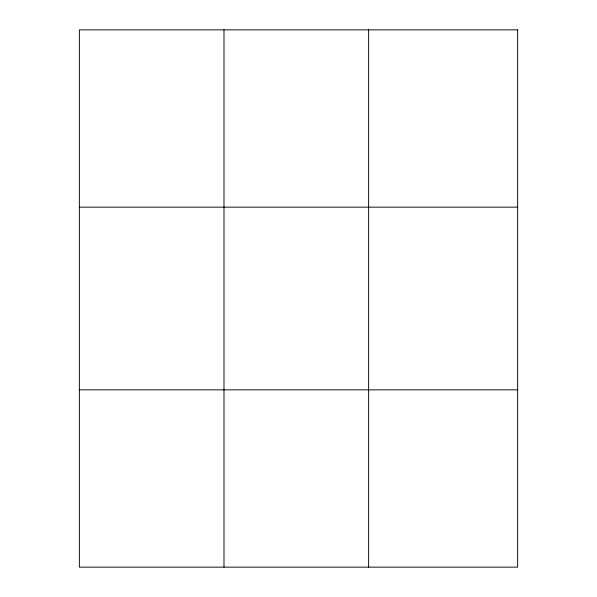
<?xml version="1.0" encoding="UTF-8"?>
<svg xmlns="http://www.w3.org/2000/svg" width="597" height="597" viewBox="0 0 597 597"><rect width="100%" height="100%" fill="white"/><g stroke="black" fill="none" stroke-linecap="round" stroke-linejoin="round"><path stroke-width="0.9" d="M223.987 29.85L223.987 567.15M368.625 29.85L368.625 567.15M79.356 207.159L517.644 207.159M79.356 389.841L517.644 389.841M517.644 29.85L517.644 567.15L79.356 567.15L79.356 29.85L517.644 29.85"/></g></svg>
